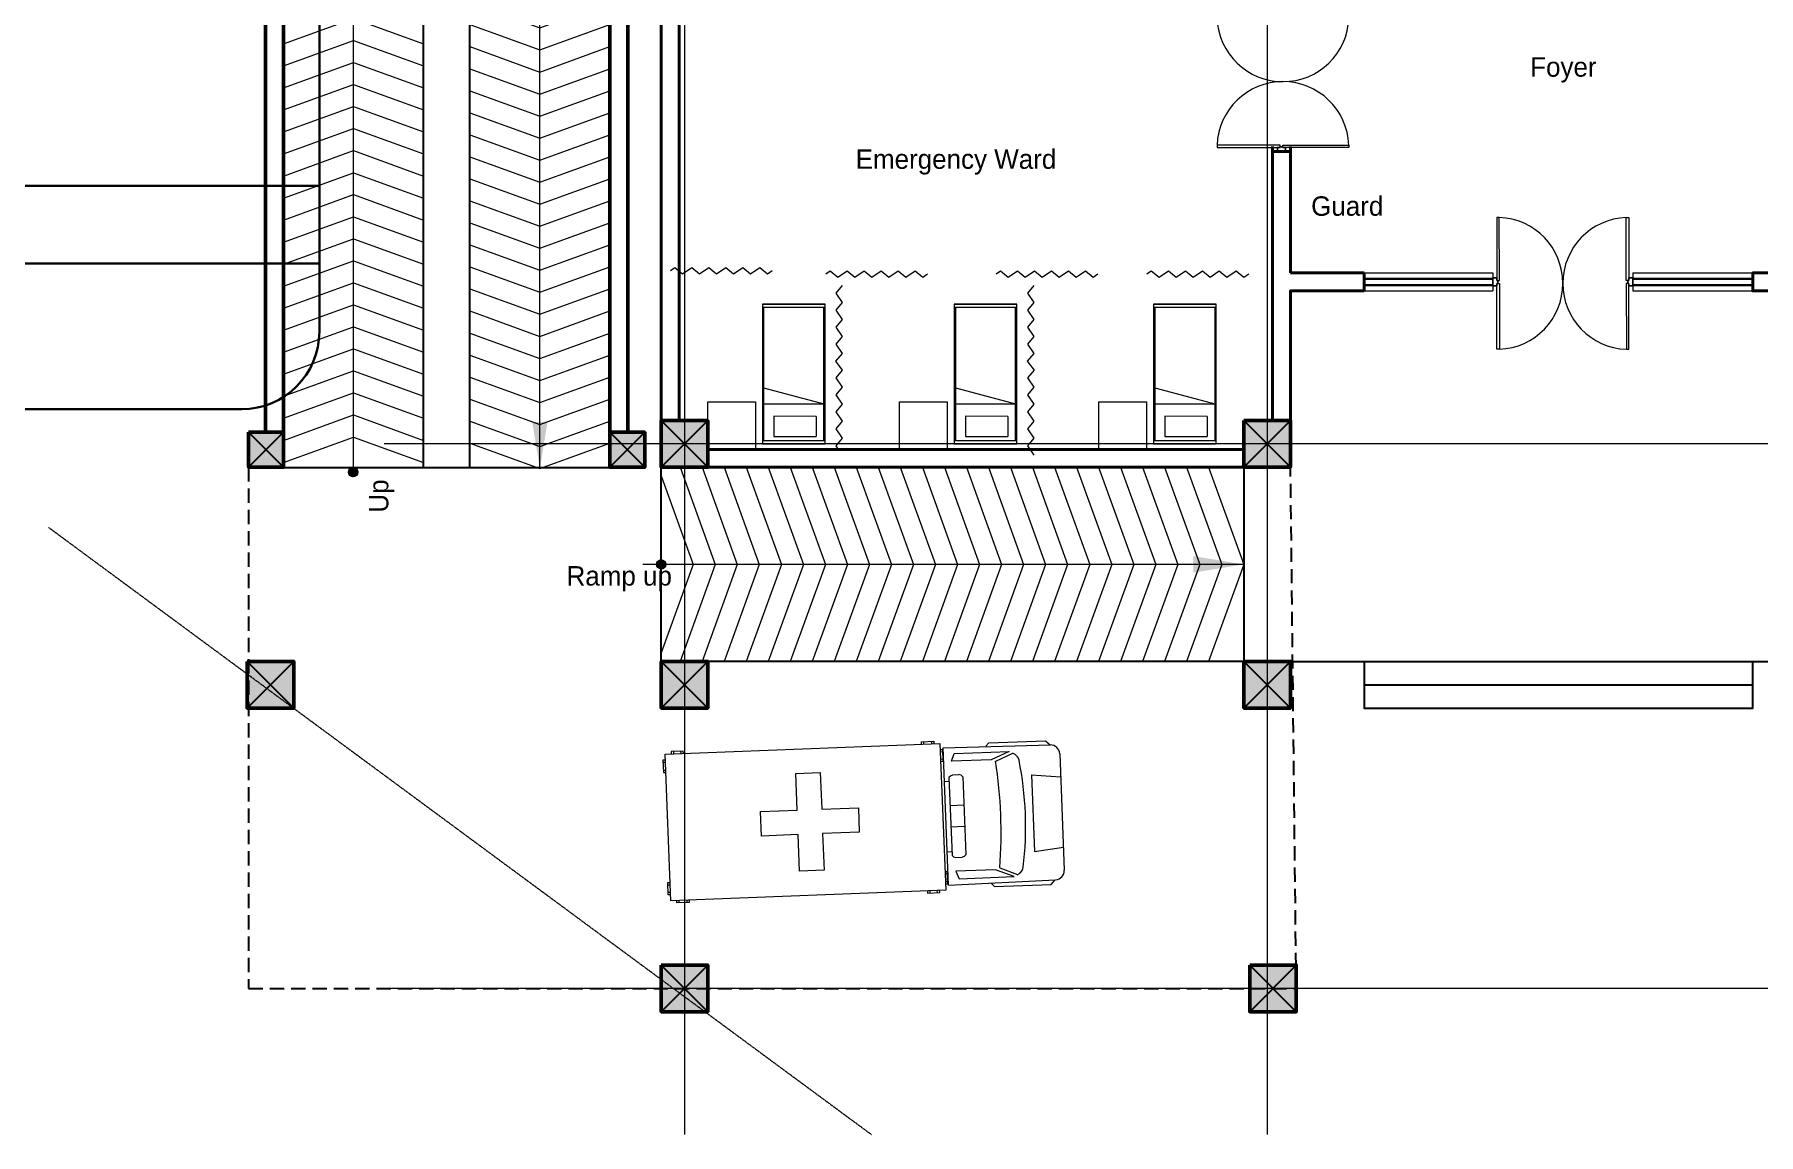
# Model space of a CAD drawing. Header units: millimetres. Extents: x 2342254 to 2635493, y 3886634 to 4043501.
# Drawn here: x 2414318 to 2436510, y 3987744 to 4001901 of the extents above; entities that cross this region are included whole.
import ezdxf

# ---------------------------------------------------------------- set-up
doc = ezdxf.new("R2010")
doc.units = ezdxf.units.MM
doc.header["$MEASUREMENT"] = 0
doc.linetypes.add('CENTER', pattern=[2, 1.25, -0.25, 0.25, -0.25])
doc.linetypes.add('DASHED', pattern=[0.75, 0.5, -0.25])
for name, color, linetype, lineweight in [('0newfurnture', 30, 'Continuous', 50), ('centreline', 52, 'CENTER', 5), ('Column-0.5', 14, 'Continuous', 50), ('Dimension- 0.15', 114, 'Continuous', 15), ('door', 41, 'Continuous', 5), ('Door Opening-0.09', 253, 'Continuous', 9), ('Furniture Hospital-0.09', 44, 'Continuous', 9), ('Hatch', 9, 'Continuous', 9), ('hatch-1', 53, 'Continuous', 15), ('landscape', 155, 'Continuous', 20), ('stairs', 6, 'Continuous', 25), ('WALL 0.2', 7, 'Continuous', 20), ('wall 0.4', 7, 'Continuous', 40), ('Wall-0.5', 7, 'Continuous', 50), ('WINDOW', 152, 'Continuous', 30)]:
    doc.layers.add(name, color=color, linetype=linetype, lineweight=lineweight)
doc.layers.add('Text-0.2', color=7, linetype='Continuous')
doc.styles.add('arial.', font='arial.ttf')
doc.styles.get("Standard").update_dxf_attribs({"font": 'arial.ttf'})
doc.linetypes.add('ZIGZAG', pattern='A,0.0001,-0.2,[131,ltypeshp.shx,S=0.2,R=0,X=-0.2,Y=0],-0.4,[131,ltypeshp.shx,S=0.2,R=180,X=0.2,Y=0],-0.2', length=0.8001)
doc.dimstyles.get("Standard").update_dxf_attribs({"dimtxt": 500, "dimasz": 100, "dimexe": 100, "dimexo": 200, "dimgap": 0.09, "dimtad": 0, "dimtoh": 1, "dimdec": 0, "dimzin": 0, "dimdsep": 46, "dimtxsty": 'Standard', "dimblk": 'DOT', "dimcen": 0, "dimclrd": 256, "dimclre": 256, "dimclrt": 256, "dimadec": 0, "dimazin": 0, "dimtfac": 1, "dimtdec": 0, "dimtofl": 0, "dimtmove": 0, "dimatfit": 3, "dimfxl": 1, "dimtolj": 1, "dimtzin": 0, "dimlwd": -1, "dimlwe": -1, "dimarcsym": 1})

# ---------------------------------------------------------------- blocks, each defined once
blk = doc.blocks.new('A$C01AF3ADE')
at = {"layer": 'Furniture Hospital-0.09'}
for p, q in [((0, 935), (0, 855)), ((15, 935), (0, 935)), ((15, 920), (0, 920)), ((15, 975), (1815, 975)), ((15, 15), (15, 975)), ((135, 990), (55, 990)), ((55, 990), (55, 975)), ((70, 990), (70, 975)), ((120, 975), (120, 990)), ((135, 975), (135, 990)), ((1695, 975), (1695, 990)), ((1695, 990), (1775, 990)), ((1710, 975), (1710, 990)), ((1760, 990), (1760, 975)), ((1775, 990), (1775, 975)), ((1815, 975), (1815, 15)), ((1815, 935), (1830, 935)), ((1815, 920), (1830, 920)), ((1830, 935), (1830, 855)), ((1835, 945), (2536, 936)), ((1835, 45), (1835, 945)), ((1885, 855), (1905, 905)), ((1905, 905), (2265, 905)), ((2115, 945), (2135, 965)), ((2135, 965), (2505, 965)), ((2265, 905), (2145, 855)), ((2505, 965), (2534, 936)), ((0, 870), (15, 870)), ((0, 855), (15, 855)), ((865, 815), (1025, 815)), ((865, 575), (865, 815)), ((1025, 815), (1025, 575)), ((1830, 870), (1815, 870)), ((1830, 855), (1815, 855)), ((2145, 855), (1885, 855)), ((2175, 845), (2288, 893)), ((2285, 895), (2301, 885)), ((2595, 876), (2595, 114)), ((1835, 725), (1865, 725)), ((1865, 751), (1875, 761)), ((1865, 750), (1865, 240)), ((1875, 761), (1890, 766)), ((1890, 766), (1930, 766)), ((1945, 761), (1930, 766)), ((1955, 751), (1945, 761)), ((1955, 750), (1955, 240)), ((2405, 745), (2595, 725)), ((2405, 745), (2405, 245)), ((625, 575), (865, 575)), ((625, 415), (625, 575)), ((1025, 575), (1265, 575)), ((1265, 575), (1265, 415)), ((1955, 565), (1865, 565)), ((865, 415), (625, 415)), ((865, 175), (865, 415)), ((1025, 415), (1025, 175)), ((1265, 415), (1025, 415)), ((1955, 425), (1865, 425)), ((1835, 265), (1865, 265)), ((1865, 240), (1875, 230)), ((1875, 230), (1890, 225)), ((1945, 230), (1930, 225)), ((1955, 240), (1945, 230)), ((2405, 245), (2595, 265)), ((0, 135), (15, 135)), ((0, 55), (0, 135)), ((0, 120), (15, 120)), ((1025, 175), (865, 175)), ((1830, 135), (1815, 135)), ((1830, 120), (1815, 120)), ((1830, 55), (1830, 135)), ((1885, 135), (1905, 85)), ((2145, 135), (1885, 135)), ((1890, 225), (1930, 225)), ((2265, 85), (2145, 135)), ((2175, 145), (2288, 97)), ((15, 70), (0, 70)), ((15, 55), (0, 55)), ((1815, 15), (15, 15)), ((55, 0), (55, 15)), ((135, 0), (55, 0)), ((70, 0), (70, 15)), ((120, 15), (120, 0)), ((135, 15), (135, 0)), ((1695, 15), (1695, 0)), ((1695, 0), (1775, 0)), ((1710, 15), (1710, 0)), ((1760, 0), (1760, 15)), ((1775, 0), (1775, 15)), ((1815, 70), (1830, 70)), ((1815, 55), (1830, 55)), ((1835, 45), (2536, 54)), ((1905, 85), (2265, 85)), ((2115, 45), (2135, 25)), ((2135, 25), (2505, 25)), ((2285, 95), (2301, 105)), ((2505, 25), (2534, 54))]:
    blk.add_line(p, q, dxfattribs=at)
for centre, radius, start, end in [((2535, 876), 60, 0, 89.2462), ((-878, 495), 3072, 353.459, 6.541), ((2269, 834), 60, 10.7953, 57.5288), ((103, 495), 2252, 351.0441, 8.9559), ((2269, 156), 60, 302.4712, 349.2047), ((2535, 114), 60, 270.7538, 0)]:
    blk.add_arc(centre, radius, start, end, dxfattribs=at)
blk = doc.blocks.new('BED')
at = {"layer": 'Furniture Hospital-0.09'}
for p, q in [((-2.12, 0.475), (-2.12, -0.475)), ((-2.12, -0.475), (-2.12, 0.475)), ((-0.008, 0.475), (-2.12, 0.475)), ((-2.07, 0.475), (-2.07, -0.475)), ((-0.058, 0.455), (-2.07, 0.455)), ((-0.855, -0.455), (-0.61, 0.475)), ((-0.61, 0.475), (-0.61, -0.455)), ((-0.425, 0.336), (-0.426, -0.303)), ((-0.425, 0.336), (-0.121, 0.336)), ((-0.121, -0.303), (-0.121, 0.336)), ((-0.058, -0.475), (-0.058, 0.475)), ((-0.008, -0.475), (-0.008, 0.475)), ((-2.12, -0.475), (-0.008, -0.475)), ((-2.07, -0.455), (-0.058, -0.455)), ((-0.426, -0.303), (-0.121, -0.303))]:
    blk.add_line(p, q, dxfattribs=at)
blk = doc.blocks.new('MAIN DOOR')
at = {"layer": 'door', "ltscale": 1000}
for points in [[(2313.47, 188.53), (2347.4, 188.53), (2347.4, 187.28), (2313.47, 187.28)], [(2381.32, 188.53), (2348.88, 188.53), (2348.88, 187.28), (2381.32, 187.28)]]:
    blk.add_lwpolyline(points, close=True, dxfattribs=at)
for points in [[(2346.08, 190.6), (2346.08, 188.53)], [(2348.88, 188.12), (2347.4, 188.12), (2347.4, 188.53), (2346.08, 188.53), (2346.08, 190.6), (2350.2, 190.6)], [(2347.4, 188.12), (2348.88, 188.12), (2348.88, 188.53), (2350.2, 188.53), (2350.2, 190.6), (2346.08, 190.6)], [(2350.2, 190.6), (2350.2, 188.53)], [(2313.41, 120.66), (2347.33, 120.66), (2347.33, 121.91), (2313.41, 121.91), (2313.41, 120.66)], [(2348.82, 121.07), (2347.33, 121.07), (2347.33, 120.66), (2346.01, 120.66), (2346.01, 118.6), (2350.14, 118.6)], [(2347.33, 121.07), (2348.82, 121.07), (2348.82, 120.66), (2350.14, 120.66), (2350.14, 118.6), (2346.01, 118.6)], [(2346.01, 118.6), (2346.01, 120.66)], [(2381.26, 120.66), (2348.82, 120.66), (2348.82, 121.91), (2381.26, 121.91), (2381.26, 120.66)], [(2350.14, 118.6), (2350.14, 120.66)]]:
    blk.add_lwpolyline(points, dxfattribs=at)
at = {"layer": 'Door Opening-0.09', "ltscale": 1000}
for centre, radius, start, end in [((2347.4, 188.53), 33.94, 182.11678, 357.88255), ((2347.33, 120.66), 33.95, 2.11669, 177.88264)]:
    blk.add_arc(centre, radius, start, end, dxfattribs=at)
at = {"layer": 'WINDOW', "ltscale": 5}
blk.add_line((2350.14, 190.6), (2350.14, 190.6), dxfattribs=at)
blk = doc.blocks.new('_Dot')
at = {"color": 0, "linetype": 'ByBlock', "lineweight": -2}
blk.add_line((-0.5, 0), (-1, 0), dxfattribs=at)
at = {"color": 0, "linetype": 'ByBlock', "lineweight": -3, "const_width": 0.5}
blk.add_lwpolyline([(-0.25, 0, 1), (0.25, 0, 1)], format="xyb", close=True, dxfattribs=at)
blk = doc.blocks.new('2ft column')
at = {"layer": 'Hatch', "ltscale": 5}
h = blk.add_hatch(color=256, dxfattribs=at)
h.dxf.hatch_style = 1
h.paths.add_polyline_path([(2207385, 4176559), (2207985, 4176559), (2207985, 4175959), (2207385, 4175959)])
at = {"layer": 'Column-0.5', "ltscale": 5}
blk.add_lwpolyline([(2207385, 4176559), (2207985, 4176559), (2207985, 4175959), (2207385, 4175959)], close=True, dxfattribs=at)
at = {"layer": 'Defpoints', "ltscale": 5}
for points in [[(2207985, 4176559), (2207385, 4175959)], [(2207985, 4175959), (2207385, 4176559)]]:
    blk.add_lwpolyline(points, dxfattribs=at)
blk = doc.blocks.new('main grid')
at = {"layer": 'centreline', "ltscale": 5}
for p, q in [((2518911, 4018930), (2518911, 3987284)), ((2526411, 4018930), (2526411, 3987284)), ((2559388, 3996172), (2515045, 3996172)), ((2559988, 3996172), (2515645, 3996172)), ((2533911, 3989164), (2515100, 3989164))]:
    blk.add_line(p, q, dxfattribs=at)
blk.add_lwpolyline([(2510725, 3995097), (2521316, 3987284)], dxfattribs=at)
at = {"layer": 'Hatch'}
for p in [(311226, -180087), (318726, -180087), (305895, -183187), (311226, -183187), (318726, -183187), (311226, -187095), (318801, -187095)]:
    blk.add_blockref('2ft column', p, dxfattribs=at)
blk = doc.blocks.new('RAMP23')
at = {"layer": 'Dimension- 0.15', "ltscale": 5}
h = blk.add_hatch(dxfattribs=at)
h.set_pattern_fill('ANSI31', color=256, scale=25.555556, angle=90)
h.set_pattern_definition([(135, (1623697.9227, 1877740.101), (-2.258813329, -2.258813329), [])])
h.paths.add_polyline_path([(2418321, 3996255), (2418380, 3996255), (2418380, 3996196, -0.414214)])
h.paths.add_polyline_path([(2418321, 3996255, -0.414214), (2418380, 3996314), (2418380, 3996255)])
h.paths.add_polyline_path([(2418380, 3996255), (2418380, 3996314, -0.414214), (2418439, 3996255)])
h.paths.add_polyline_path([(2418380, 3996196), (2418380, 3996255), (2418439, 3996255, -0.414214)])
blk.add_lwpolyline([(2418984, 4012016), (2418984, 4013523), (2420784, 4013523), (2420784, 4012700)], dxfattribs=at)
blk.add_circle((2418380, 3996255), 59.1, dxfattribs=at)
at = {"layer": 'hatch-1', "color": 4, "lineweight": 0, "ltscale": 5}
for points in [[(2417484, 4012256), (2418384, 4012583), (2419284, 4012256)], [(2419884, 4012503), (2420784, 4012177), (2421684, 4012503)], [(2420447, 4012583), (2420784, 4012460), (2421122, 4012583)], [(2417484, 4011973), (2418384, 4012299), (2419284, 4011973)], [(2419884, 4012220), (2420784, 4011893), (2421684, 4012220)], [(2417484, 4011689), (2418384, 4012016), (2419284, 4011689)], [(2419782, 4011938), (2420784, 4011574), (2421787, 4011938)], [(2419884, 4011936), (2420784, 4011610), (2421684, 4011936)], [(2417484, 4011406), (2418384, 4011732), (2419284, 4011406)], [(2419884, 4011653), (2420784, 4011326), (2421684, 4011653)], [(2417484, 4011122), (2418384, 4011449), (2419284, 4011122)], [(2419884, 4011369), (2420784, 4011043), (2421684, 4011369)], [(2417484, 4010839), (2418384, 4011165), (2419284, 4010839)], [(2419884, 4011086), (2420784, 4010759), (2421684, 4011086)], [(2417484, 4010555), (2418384, 4010882), (2419284, 4010555)], [(2417484, 4010272), (2418384, 4010598), (2419284, 4010272)], [(2419884, 4010802), (2420784, 4010476), (2421684, 4010802)], [(2419884, 4010519), (2420784, 4010192), (2421684, 4010519)], [(2417484, 4009988), (2418384, 4010315), (2419284, 4009988)], [(2419884, 4010235), (2420784, 4009909), (2421684, 4010235)], [(2417484, 4009705), (2418384, 4010031), (2419284, 4009705)], [(2419884, 4009952), (2420784, 4009625), (2421684, 4009952)], [(2417484, 4009421), (2418384, 4009748), (2419284, 4009421)], [(2419884, 4009668), (2420784, 4009342), (2421684, 4009668)], [(2417484, 4009138), (2418384, 4009464), (2419284, 4009138)], [(2419884, 4009385), (2420784, 4009058), (2421684, 4009385)], [(2417484, 4008854), (2418384, 4009181), (2419284, 4008854)], [(2419884, 4009101), (2420784, 4008775), (2421684, 4009101)], [(2417484, 4008571), (2418384, 4008897), (2419284, 4008571)], [(2417484, 4008287), (2418384, 4008614), (2419284, 4008287)], [(2419884, 4008818), (2420784, 4008491), (2421684, 4008818)], [(2419884, 4008534), (2420784, 4008208), (2421684, 4008534)], [(2417484, 4008004), (2418384, 4008330), (2419284, 4008004)], [(2419884, 4008251), (2420784, 4007924), (2421684, 4008251)], [(2417484, 4007721), (2418384, 4008047), (2419284, 4007721)], [(2419884, 4007967), (2420784, 4007641), (2421684, 4007967)], [(2417484, 4007437), (2418384, 4007763), (2419284, 4007437)], [(2419884, 4007684), (2420784, 4007357), (2421684, 4007684)], [(2417484, 4007154), (2418384, 4007480), (2419284, 4007154)], [(2419884, 4007400), (2420784, 4007074), (2421684, 4007400)], [(2417484, 4006870), (2418384, 4007196), (2419284, 4006870)], [(2419884, 4007117), (2420784, 4006791), (2421684, 4007117)], [(2417484, 4006587), (2418384, 4006913), (2419284, 4006587)], [(2419884, 4006833), (2420784, 4006507), (2421684, 4006833)], [(2417484, 4006303), (2418384, 4006629), (2419284, 4006303)], [(2419884, 4006550), (2420784, 4006224), (2421684, 4006550)], [(2417484, 4006020), (2418384, 4006346), (2419284, 4006020)], [(2419884, 4006266), (2420784, 4005940), (2421684, 4006266)], [(2417484, 4005736), (2418384, 4006062), (2419284, 4005736)], [(2419884, 4005983), (2420784, 4005657), (2421684, 4005983)], [(2417484, 4005453), (2418384, 4005779), (2419284, 4005453)], [(2417484, 4005169), (2418384, 4005495), (2419284, 4005169)], [(2419884, 4005699), (2420784, 4005373), (2421684, 4005699)], [(2419884, 4005416), (2420784, 4005090), (2421684, 4005416)], [(2417484, 4004886), (2418384, 4005212), (2419284, 4004886)], [(2419884, 4005132), (2420784, 4004806), (2421684, 4005132)], [(2417484, 4004602), (2418384, 4004928), (2419284, 4004602)], [(2419884, 4004849), (2420784, 4004523), (2421684, 4004849)], [(2417484, 4004319), (2418384, 4004645), (2419284, 4004319)], [(2419884, 4004565), (2420784, 4004239), (2421684, 4004565)], [(2417484, 4004035), (2418384, 4004361), (2419284, 4004035)], [(2419884, 4004282), (2420784, 4003956), (2421684, 4004282)], [(2417484, 4003752), (2418384, 4004078), (2419284, 4003752)], [(2417484, 4003752), (2418384, 4004078), (2419284, 4003752)], [(2419884, 4003998), (2420784, 4003672), (2421684, 4003998)], [(2417484, 4003468), (2418384, 4003794), (2419284, 4003468)], [(2417484, 4003185), (2418384, 4003511), (2419284, 4003185)], [(2419884, 4003715), (2420784, 4003389), (2421684, 4003715)], [(2419884, 4003431), (2420784, 4003105), (2421684, 4003431)], [(2417484, 4002901), (2418384, 4003228), (2419284, 4002901)], [(2419884, 4003148), (2420784, 4002822), (2421684, 4003148)], [(2417484, 4002618), (2418384, 4002944), (2419284, 4002618)], [(2419884, 4002864), (2420784, 4002538), (2421684, 4002864)], [(2417484, 4002334), (2418384, 4002661), (2419284, 4002334)], [(2419884, 4002581), (2420784, 4002255), (2421684, 4002581)], [(2417484, 4002051), (2418384, 4002377), (2419284, 4002051)], [(2419884, 4002298), (2420784, 4001971), (2421684, 4002298)], [(2417484, 4001767), (2418384, 4002094), (2419284, 4001767)], [(2419884, 4002014), (2420784, 4001688), (2421684, 4002014)], [(2417484, 4001484), (2418384, 4001810), (2419284, 4001484)], [(2419884, 4001731), (2420784, 4001404), (2421684, 4001731)], [(2417484, 4001200), (2418384, 4001527), (2419284, 4001200)], [(2419884, 4001447), (2420784, 4001121), (2421684, 4001447)], [(2417484, 4000917), (2418384, 4001243), (2419284, 4000917)], [(2419884, 4001164), (2420784, 4000837), (2421684, 4001164)], [(2417484, 4000633), (2418384, 4000960), (2419284, 4000633)], [(2419884, 4000880), (2420784, 4000554), (2421684, 4000880)], [(2417484, 4000350), (2418384, 4000676), (2419284, 4000350)], [(2417484, 4000066), (2418384, 4000393), (2419284, 4000066)], [(2419884, 4000597), (2420784, 4000270), (2421684, 4000597)], [(2419884, 4000313), (2420784, 3999987), (2421684, 4000313)], [(2417484, 3999783), (2418384, 4000109), (2419284, 3999783)], [(2419884, 4000030), (2420784, 3999703), (2421684, 4000030)], [(2417484, 3999499), (2418384, 3999826), (2419284, 3999499)], [(2419884, 3999746), (2420784, 3999420), (2421684, 3999746)], [(2417484, 3999216), (2418384, 3999542), (2419284, 3999216)], [(2419884, 3999463), (2420784, 3999136), (2421684, 3999463)], [(2417484, 3998932), (2418384, 3999259), (2419284, 3998932)], [(2419884, 3999179), (2420784, 3998853), (2421684, 3999179)], [(2417484, 3998649), (2418384, 3998975), (2419284, 3998649)], [(2419884, 3998896), (2420784, 3998569), (2421684, 3998896)], [(2417484, 3998365), (2418384, 3998692), (2419284, 3998365)], [(2417484, 3998082), (2418384, 3998408), (2419284, 3998082)], [(2419884, 3998612), (2420784, 3998286), (2421684, 3998612)], [(2419884, 3998329), (2420784, 3998002), (2421684, 3998329)], [(2417484, 3997798), (2418384, 3998125), (2419284, 3997798)], [(2419884, 3998045), (2420784, 3997719), (2421684, 3998045)], [(2417484, 3997515), (2418384, 3997841), (2419284, 3997515)], [(2419884, 3997762), (2420784, 3997435), (2421684, 3997762)], [(2417484, 3997231), (2418384, 3997558), (2419284, 3997231)], [(2419884, 3997478), (2420784, 3997152), (2421684, 3997478)], [(2417484, 3996948), (2418384, 3997274), (2419284, 3996948)], [(2419884, 3997195), (2420784, 3996868), (2421684, 3997195)], [(2417484, 3996664), (2418384, 3996991), (2419284, 3996664)], [(2419884, 3996911), (2420784, 3996585), (2421684, 3996911)], [(2417484, 3996381), (2418384, 3996707), (2419284, 3996381)], [(2417484, 3996381), (2418384, 3996707), (2419284, 3996381)], [(2419884, 3996628), (2420784, 3996301), (2421684, 3996628)]]:
    blk.add_lwpolyline(points, dxfattribs=at)
at = {"layer": 'stairs', "ltscale": 5}
for points in [[(2417484, 4012583), (2421684, 4012583)], [(2419284, 3996313), (2419284, 4012583)], [(2419884, 3996313), (2419884, 4012583)], [(2417484, 3996313), (2421684, 3996313)]]:
    blk.add_lwpolyline(points, dxfattribs=at)
at = {"layer": 'WALL 0.2', "ltscale": 5}
for points in [[(2417484, 4014613), (2421684, 4014613)], [(2417484, 4014383), (2421684, 4014383)]]:
    blk.add_lwpolyline(points, dxfattribs=at)
at = {"layer": 'Wall-0.5', "ltscale": 5}
for points in [[(2417254, 3996768), (2417484, 3996768), (2417484, 4014613), (2417254, 4014613)], [(2421684, 3996768), (2421914, 3996768), (2421914, 4014613), (2421684, 4014613)]]:
    blk.add_lwpolyline(points, close=True, dxfattribs=at)
at = {"layer": 'Hatch', "xscale": 0.75, "yscale": 0.75, "zscale": 0.75}
for p in [(761496, 880614), (766146, 880614), (761496, 873271), (766146, 873271), (761496, 864349), (766146, 864349)]:
    blk.add_blockref('2ft column', p, dxfattribs=at)
at = {"layer": 'Text-0.2', "ltscale": 5, "char_height": 250, "attachment_point": 7, "rotation": 90.0008, "style": 'arial.'}
for s, insert in [('{\\fStylus BT|b0|i0|c0|p34;Ramp}', (2419427, 4013193)), ('{\\fStylus BT|b0|i0|c0|p34;Up}', (2418909, 3995734))]:
    blk.add_mtext(s, dxfattribs=dict(at, insert=insert))
at = {"layer": 'Dimension- 0.15', "ltscale": 5}
for points, override in [([(2420784, 3996301), (2420784, 4012700)], {"dimasz": 600, "dimfxl": 500, "dimfxlon": 1}), ([(2418384, 4012016), (2418380, 3996313)], {"dimasz": 600, "dimgap": 0.09, "dimtad": 0, "dimfxl": 500, "dimfxlon": 1})]:
    blk.add_leader(points, dimstyle='Standard', override=override, dxfattribs=at)
blk = doc.blocks.new('TSK')
at = {"layer": 'Dimension- 0.15', "ltscale": 5}
blk.add_lwpolyline([(2428774, 3988106), (2428774, 3981360)], dxfattribs=at)
at = {"layer": 'hatch-1', "color": 4, "lineweight": 0, "ltscale": 5}
for points in [[(2427524, 3988644), (2428774, 3989097), (2430024, 3988644)], [(2427524, 3988360), (2428774, 3988814), (2430024, 3988360)], [(2427524, 3988077), (2428774, 3988530), (2430024, 3988077)], [(2427524, 3987793), (2428774, 3988247), (2430024, 3987793)], [(2427524, 3987510), (2428774, 3987963), (2430024, 3987510)], [(2427524, 3987226), (2428774, 3987680), (2430024, 3987226)], [(2427524, 3986943), (2428774, 3987396), (2430024, 3986943)], [(2427524, 3986659), (2428774, 3987113), (2430024, 3986659)], [(2427524, 3986376), (2428774, 3986829), (2430024, 3986376)], [(2427524, 3986092), (2428774, 3986546), (2430024, 3986092)], [(2427524, 3985809), (2428774, 3986262), (2430024, 3985809)], [(2427524, 3985525), (2428774, 3985979), (2430024, 3985525)], [(2427524, 3985242), (2428774, 3985695), (2430024, 3985242)], [(2427524, 3984959), (2428774, 3985412), (2430024, 3984959)], [(2427524, 3984675), (2428774, 3985128), (2430024, 3984675)], [(2427524, 3984392), (2428774, 3984845), (2430024, 3984392)], [(2427524, 3984108), (2428774, 3984561), (2430024, 3984108)], [(2427524, 3983825), (2428774, 3984278), (2430024, 3983825)], [(2427524, 3983541), (2428774, 3983994), (2430024, 3983541)], [(2427524, 3983258), (2428774, 3983711), (2430024, 3983258)], [(2427524, 3982974), (2428774, 3983427), (2430024, 3982974)], [(2427524, 3982691), (2428774, 3983144), (2430024, 3982691)], [(2427524, 3982407), (2428774, 3982860), (2430024, 3982407)], [(2427524, 3982124), (2428774, 3982577), (2430024, 3982124)], [(2427524, 3981840), (2428774, 3982293), (2430024, 3981840)], [(2427636, 3981597), (2428774, 3982010), (2429912, 3981597)]]:
    blk.add_lwpolyline(points, dxfattribs=at)
at = {"layer": 'Dimension- 0.15', "ltscale": 5}
blk.add_leader([(2428774, 3989097), (2428774, 3981360)], dimstyle='Standard', override={"dimasz": 650, "dimgap": 0.09, "dimtad": 0, "dimfxl": 500, "dimfxlon": 1}, dxfattribs=at)

msp = doc.modelspace()

# ---------------------------------------------------------------- hatches: boundary and pattern name
at = {"layer": 'Dimension- 0.15', "ltscale": 5}
h = msp.add_hatch(dxfattribs=at)
h.set_pattern_fill('ANSI31', color=256, scale=25.555556)
h.set_pattern_definition([(45, (303869.723, 4790291.3428), (-2.258813329, 2.258813329), [])])
h.paths.add_polyline_path([(2422384.9, 3995022.4), (2422384.9, 3995081.5), (2422325.8, 3995081.5, 0.4142136)])
h.paths.add_polyline_path([(2422384.9, 3995022.4, 0.4142136), (2422444, 3995081.5), (2422384.9, 3995081.5)])
h.paths.add_polyline_path([(2422384.9, 3995081.5), (2422444, 3995081.5, 0.4142136), (2422384.9, 3995140.6)])
h.paths.add_polyline_path([(2422325.8, 3995081.5), (2422384.9, 3995081.5), (2422384.9, 3995140.6, 0.4142136)])

# ---------------------------------------------------------------- linework, layer by layer
at = {"layer": 'centreline', "ltscale": 5}
for p, q in [((2422684.9, 4019389.6), (2422684.9, 3991758.8)), ((2469652.9, 3996631.5), (2419418.7, 3996631.5))]:
    msp.add_line(p, q, dxfattribs=at)
at = {"layer": 'Dimension- 0.15', "ltscale": 5}
msp.add_circle((2422384.9, 3995081.5), 59.1, dxfattribs=at)
at = {"layer": 'Furniture Hospital-0.09'}
for points in [[(2422984.9, 3997174.8), (2423598.2, 3997174.8), (2423598.2, 3996561.5), (2422984.9, 3996561.5)], [(2425452.8, 3997174.8), (2426066.1, 3997174.8), (2426066.1, 3996561.5), (2425452.8, 3996561.5)], [(2428019.5, 3997174.8), (2428632.8, 3997174.8), (2428632.8, 3996561.5), (2428019.5, 3996561.5)]]:
    msp.add_lwpolyline(points, close=True, dxfattribs=at)
at = {"layer": 'landscape', "lineweight": 30, "ltscale": 5}
msp.add_lwpolyline([(2417984.9, 4015631.5), (2417984.9, 3998078.4, -0.4141835), (2416985, 3997078.4), (2402209.6, 3997076.9)], format="xyb", dxfattribs=at)
msp.add_lwpolyline([(2401839.9, 3999953.5), (2417984.9, 3999953.5), (2417984.9, 3998953.5), (2401839.9, 3998953.5)], close=True, dxfattribs=at)
at = {"layer": 'stairs', "linetype": 'DASHED', "ltscale": 366}
msp.add_lwpolyline([(2417073.6, 3996331.5), (2417073.6, 3989623.2), (2430559.9, 3989623.2), (2430484.9, 3996446.5)], dxfattribs=at)
at = {"layer": 'stairs', "ltscale": 5}
for points in [[(2429884.9, 3993831.5), (2422384.9, 3993831.5), (2422384.9, 3996331.5)], [(2429884.9, 3996331.5), (2429884.9, 3993831.5), (2445634.9, 3993831.5)], [(2431434.9, 3993831.5), (2431434.9, 3993231.5), (2436434.9, 3993231.5), (2436434.9, 3993831.5)], [(2431434.9, 3993531.5), (2436434.9, 3993531.5)]]:
    msp.add_lwpolyline(points, dxfattribs=at)
at = {"layer": 'WALL 0.2', "ltscale": 5}
for points in [[(2431434.9, 3998831.5), (2433090.9, 3998831.5)], [(2433090.9, 3998831.5), (2433090.9, 3998601.5)], [(2434890.9, 3998831.5), (2436434.9, 3998831.5)], [(2434890.9, 3998831.5), (2434890.9, 3998601.5)], [(2431434.9, 3998601.5), (2433090.9, 3998601.5)], [(2434890.9, 3998601.5), (2436434.9, 3998601.5)]]:
    msp.add_lwpolyline(points, dxfattribs=at)
at = {"layer": 'wall 0.4', "ltscale": 5}
for p, q in [((2430254.9, 3996931.5), (2430254.9, 4000459.7)), ((2430254.9, 4000394.2), (2430484.9, 4000394.2)), ((2430484.9, 4000459.7), (2430484.9, 3998831.5)), ((2431434.9, 3998831.5), (2430484.9, 3998831.5)), ((2431434.9, 3998601.5), (2431434.9, 3998831.5))]:
    msp.add_line(p, q, dxfattribs=at)
for points in [[(2422384.9, 4011331.5), (2422384.9, 3996931.5)], [(2422614.9, 4002861.5), (2422614.9, 3996931.5)], [(2437614.9, 3996931.5), (2437614.9, 3998831.5), (2436434.9, 3998831.5), (2436434.9, 3998601.5), (2437384.9, 3998601.5), (2437384.9, 3996931.5)], [(2431434.9, 3998601.5), (2430484.9, 3998601.5), (2430484.9, 3996931.5)], [(2422984.9, 3996561.5), (2429884.9, 3996561.5)], [(2422984.9, 3996331.5), (2429884.9, 3996331.5)]]:
    msp.add_lwpolyline(points, dxfattribs=at)
at = {"layer": 'WINDOW', "linetype": 'ZIGZAG', "lineweight": 20, "ltscale": 0.5}
for points in [[(2422502.5, 3998861.5), (2422558.4, 3998903.9), (2422659.4, 3998818.9), (2422779.2, 3998901.9), (2422877.8, 3998818.9), (2422997.6, 3998901.9), (2423096.1, 3998818.9), (2423216, 3998901.9), (2423314.5, 3998818.9), (2423434.3, 3998901.9), (2423532.9, 3998818.9), (2423652.7, 3998901.9), (2423751.3, 3998818.9), (2423812.8, 3998861.5)], [(2424502.5, 3998818.9), (2424558.4, 3998861.3), (2424659.4, 3998776.3), (2424779.2, 3998859.3), (2424877.8, 3998776.3), (2424997.6, 3998859.3), (2425096.1, 3998776.3), (2425216, 3998859.3), (2425314.5, 3998776.3), (2425434.3, 3998859.3), (2425532.9, 3998776.3), (2425652.7, 3998859.3), (2425751.3, 3998776.3), (2425812.8, 3998818.9)], [(2426695.8, 3998818.9), (2426751.7, 3998861.3), (2426852.7, 3998776.3), (2426972.5, 3998859.3), (2427071.1, 3998776.3), (2427190.9, 3998859.3), (2427289.5, 3998776.3), (2427409.3, 3998859.3), (2427507.9, 3998776.3), (2427627.7, 3998859.3), (2427726.3, 3998776.3), (2427846.1, 3998859.3), (2427944.7, 3998776.3), (2428006.2, 3998818.9)], [(2428637.2, 3998818.9), (2428693.1, 3998861.3), (2428794.1, 3998776.3), (2428913.9, 3998859.3), (2429012.5, 3998776.3), (2429132.3, 3998859.3), (2429230.9, 3998776.3), (2429350.7, 3998859.3), (2429449.3, 3998776.3), (2429569.1, 3998859.3), (2429667.6, 3998776.3), (2429787.4, 3998859.3), (2429886, 3998776.3), (2429947.5, 3998818.9)], [(2424713.9, 3998670.9), (2424631, 3998572.3), (2424713.9, 3998452.5), (2424631, 3998353.9), (2424713.9, 3998234.1), (2424631, 3998135.5), (2424713.9, 3998015.7), (2424631, 3997917.1), (2424713.9, 3997797.3), (2424628.8, 3997696.2), (2424716, 3997581.4), (2424631, 3997480.4), (2424713.9, 3997360.6), (2424631, 3997262), (2424713.9, 3997142.2), (2424631, 3997043.6), (2424713.9, 3996923.8), (2424631, 3996825.2), (2424713.9, 3996705.4), (2424631, 3996606.8), (2424662.4, 3996561.5)], [(2427181.8, 3998670.9), (2427098.8, 3998572.3), (2427181.8, 3998452.5), (2427098.8, 3998353.9), (2427181.8, 3998234.1), (2427098.8, 3998135.5), (2427181.8, 3998015.7), (2427098.8, 3997917.1), (2427181.8, 3997797.3), (2427096.7, 3997696.2), (2427183.8, 3997581.4), (2427098.8, 3997480.4), (2427181.8, 3997360.6), (2427098.8, 3997262), (2427181.8, 3997142.2), (2427098.8, 3997043.6), (2427181.8, 3996923.8), (2427098.8, 3996825.2), (2427181.8, 3996705.4), (2427098.8, 3996606.8), (2427181.8, 3996487)]]:
    msp.add_lwpolyline(points, dxfattribs=at)
at = {"layer": 'WINDOW', "ltscale": 5}
for points in [[(2431434.9, 3998756.5), (2433090.9, 3998756.5)], [(2431434.9, 3998676.5), (2433090.9, 3998676.5)], [(2434890.9, 3998756.5), (2436434.9, 3998756.5)], [(2434890.9, 3998676.5), (2436434.9, 3998676.5)]]:
    msp.add_lwpolyline(points, dxfattribs=at)

# ---------------------------------------------------------------- block references
at = {"layer": '0newfurnture', "ltscale": 5}
msp.add_blockref('main grid', (-96225.9, 459.6), dxfattribs=at)
at = {"layer": 'Door Opening-0.09', "xscale": 24.99999476371197, "yscale": 24.99999476371197, "zscale": 24.99999476371197}
for p, rotation in [((2489069.2, 4005210.1), 180.049735942377), ((2437906.7, 3940017.2), 90.04973594237714)]:
    msp.add_blockref('MAIN DOOR', p, dxfattribs=dict(at, rotation=rotation))
at = {"layer": 'Furniture Hospital-0.09', "xscale": 851.8518518849082, "yscale": 851.8518518849082, "zscale": 851.8518518849082, "rotation": 269.9999999999999}
for p in [(2424091.4, 3996624.3), (2426559.3, 3996624.3), (2429126, 3996624.3)]:
    msp.add_blockref('BED', p, dxfattribs=at)
at = {"layer": 'Furniture Hospital-0.09', "ltscale": 6, "xscale": 1.967777777777831, "yscale": 1.967777777777831, "zscale": 1.967777777777831, "rotation": 2.243381542928415}
msp.add_blockref('A$C01AF3ADE', (2422479.7, 3990721.2), dxfattribs=at)
at = {"layer": 'wall 0.4'}
msp.add_blockref('RAMP23', (39.3, 13.6), dxfattribs=at)
at = {"layer": 'wall 0.4', "rotation": 270}
msp.add_blockref('TSK', (-1559212.3, 6423855.5), dxfattribs=at)

# ---------------------------------------------------------------- texts
at = {"layer": 'Text-0.2', "ltscale": 5, "char_height": 250, "attachment_point": 7, "rotation": 0.00077, "style": 'arial.'}
for s, insert in [('{\\fStylus BT|b0|i0|c0|p34;Foyer}', (2433570.7, 4001282.4)), ('{\\fStylus BT|b0|i0|c0|p34;Emergency Ward}', (2424888.1, 4000096.7)), ('{\\fStylus BT|b0|i0|c0|p34;Guard}', (2430750.9, 3999564.5)), ('\\pi-670.39;{\\fStylus BT|b0|i0|c0|p34;Ramp up}', (2421837.2, 3994733))]:
    msp.add_mtext(s, dxfattribs=dict(at, insert=insert))

doc.saveas('drawing.dxf')
